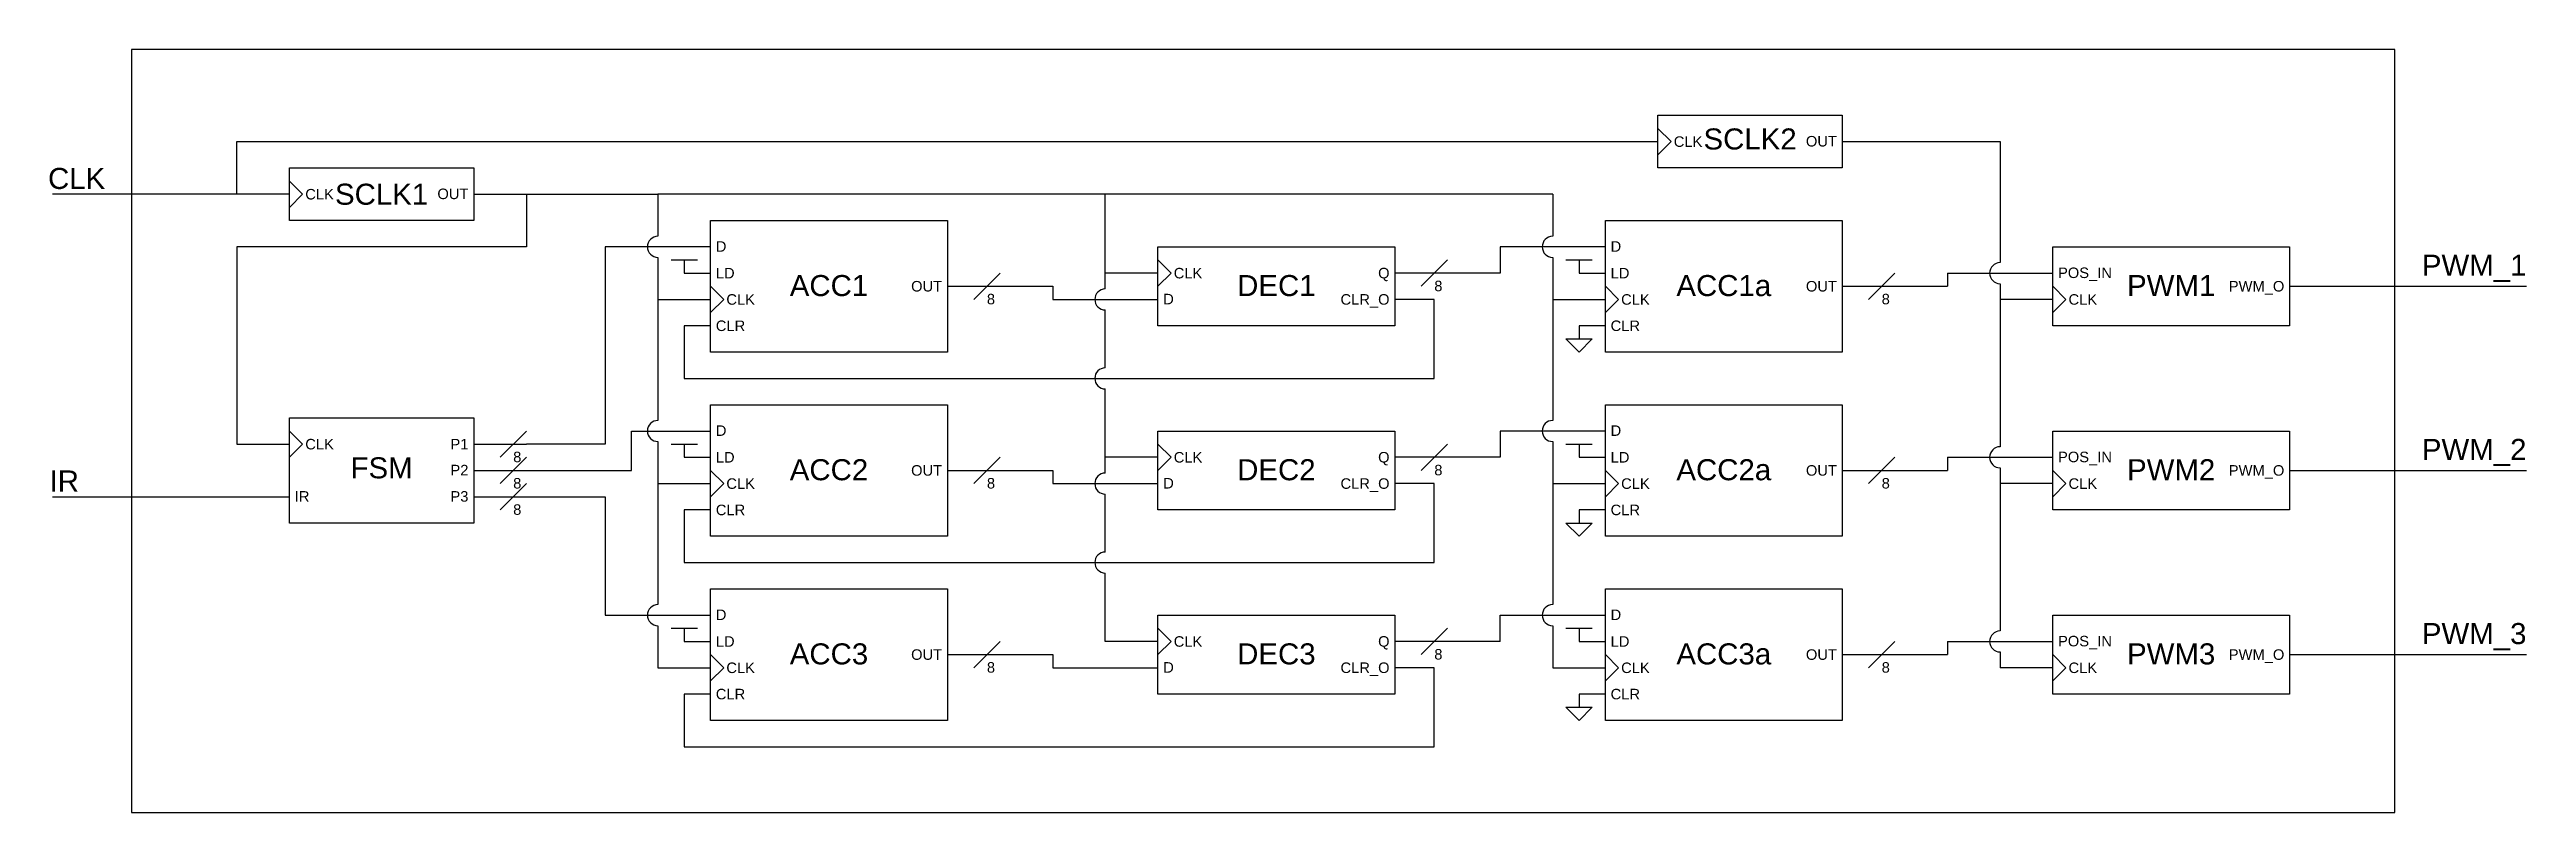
# Model space of a CAD drawing. Header units: inches. Extents: x -16 to 455, y 0 to 145.
import ezdxf

# ---------------------------------------------------------------- set-up
doc = ezdxf.new("R2010")
doc.units = ezdxf.units.IN
doc.header["$MEASUREMENT"] = 0
doc.styles.get("Standard").update_dxf_attribs({"font": 'Arial.ttf'})

msp = doc.modelspace()

# ---------------------------------------------------------------- linework, layer by layer
for p, q in [((0, 145), (0, 0)), ((430, 145), (0, 145)), ((430, 0), (430, 145)), ((20, 117.5), (20, 127.5)), ((20, 127.5), (290, 127.5)), ((292.5, 127.5), (290, 130)), ((292.5, 127.5), (290, 130)), ((292.5, 127.5), (290, 130)), ((290, 125), (292.5, 127.5)), ((290, 125), (292.5, 127.5)), ((290, 125), (292.5, 127.5)), ((325, 127.5), (335, 127.5)), ((335, 127.5), (355, 127.5)), ((355, 127.5), (355, 104.5)), ((32.5, 117.5), (30, 120)), ((32.5, 117.5), (30, 120)), ((30, 117.5), (-15, 117.5)), ((30, 115), (32.5, 117.5)), ((30, 115), (32.5, 117.5)), ((65, 117.5), (75, 117.5)), ((75, 117.5), (75, 107.5)), ((75, 117.5), (100, 117.5)), ((270, 117.5), (100, 117.5)), ((100, 117.5), (100, 109.5)), ((185, 99.5), (185, 117.5)), ((270, 117.5), (270, 109.5)), ((75, 107.5), (20, 107.5)), ((20, 107.5), (20, 87.5)), ((110, 107.5), (90, 107.5)), ((90, 107.5), (90, 70)), ((100, 105.5), (100, 97.5)), ((102.5, 105), (107.5, 105)), ((105, 105), (105, 102.5)), ((197.5, 102.5), (195, 105)), ((250, 105), (245, 100)), ((280, 107.5), (260, 107.5)), ((260, 107.5), (260, 102.5)), ((270, 105.5), (270, 74.5)), ((272.5, 105), (277.5, 105)), ((275, 105), (275, 102.5)), ((105, 102.5), (110, 102.5)), ((112.5, 97.5), (110, 100)), ((155, 100), (175, 100)), ((165, 102.5), (160, 97.5)), ((175, 100), (175, 97.5)), ((195, 102.5), (185, 102.5)), ((195, 100), (197.5, 102.5)), ((260, 102.5), (240, 102.5)), ((275, 102.5), (280, 102.5)), ((282.5, 97.5), (280, 100)), ((325, 100), (345, 100)), ((335, 102.5), (330, 97.5)), ((345, 102.5), (365, 102.5)), ((345, 102.5), (345, 100)), ((355, 100.5), (355, 69.5)), ((367.5, 97.5), (365, 100)), ((410, 100), (455, 100)), ((100, 97.5), (110, 97.5)), ((100, 97.5), (100, 74.5)), ((110, 95), (112.5, 97.5)), ((175, 97.5), (195, 97.5)), ((185, 84.5), (185, 95.5)), ((270, 97.5), (280, 97.5)), ((280, 95), (282.5, 97.5)), ((365, 97.5), (355, 97.5)), ((365, 95), (367.5, 97.5)), ((272.5, 90), (277.5, 90)), ((275, 87.5), (272.5, 90)), ((280, 92.5), (275, 92.5)), ((275, 92.5), (275, 90)), ((277.5, 90), (275, 87.5)), ((20, 87.5), (20, 70)), ((185, 64.5), (185, 80.5)), ((32.5, 70), (30, 72.5)), ((75, 72.5), (70, 67.5)), ((95, 65), (95, 72.5)), ((95, 72.5), (110, 72.5)), ((280, 72.5), (260, 72.5)), ((260, 72.5), (260, 67.5)), ((20, 70), (30, 70)), ((30, 67.5), (32.5, 70)), ((65, 70), (75, 70)), ((75, 67.5), (70, 62.5)), ((90, 70), (75, 70)), ((100, 70.5), (100, 62.5)), ((102.5, 70), (107.5, 70)), ((105, 70), (105, 67.5)), ((105, 67.5), (110, 67.5)), ((165, 67.5), (160, 62.5)), ((195, 67.5), (185, 67.5)), ((197.5, 67.5), (195, 70)), ((195, 65), (197.5, 67.5)), ((260, 67.5), (240, 67.5)), ((250, 70), (245, 65)), ((270, 70.5), (270, 62.5)), ((272.5, 70), (277.5, 70)), ((275, 70), (275, 67.5)), ((275, 67.5), (280, 67.5)), ((335, 67.5), (330, 62.5)), ((345, 67.5), (365, 67.5)), ((345, 67.5), (345, 65)), ((65, 65), (75, 65)), ((75, 62.5), (70, 57.5)), ((75, 65), (95, 65)), ((100, 62.5), (110, 62.5)), ((100, 62.5), (100, 39.5)), ((112.5, 62.5), (110, 65)), ((110, 60), (112.5, 62.5)), ((155, 65), (175, 65)), ((175, 65), (175, 62.5)), ((175, 62.5), (195, 62.5)), ((270, 62.5), (280, 62.5)), ((270, 62.5), (270, 39.5)), ((282.5, 62.5), (280, 65)), ((280, 60), (282.5, 62.5)), ((325, 65), (345, 65)), ((355, 65.5), (355, 34.5)), ((365, 62.5), (355, 62.5)), ((367.5, 62.5), (365, 65)), ((365, 60), (367.5, 62.5)), ((410, 65), (455, 65)), ((-15, 60), (30, 60)), ((65, 60), (75, 60)), ((75, 60), (90, 60)), ((90, 60), (90, 37.5)), ((185, 49.5), (185, 60.5)), ((280, 57.5), (275, 57.5)), ((275, 57.5), (275, 55)), ((272.5, 55), (277.5, 55)), ((275, 52.5), (272.5, 55)), ((277.5, 55), (275, 52.5)), ((185, 32.5), (185, 45.5)), ((90, 37.5), (110, 37.5)), ((100, 35.5), (100, 27.5)), ((102.5, 35), (107.5, 35)), ((105, 35), (105, 32.5)), ((197.5, 32.5), (195, 35)), ((250, 35), (245, 30)), ((260, 37.5), (280, 37.5)), ((260, 32.5), (260, 37.5)), ((270, 35.5), (270, 27.5)), ((272.5, 35), (277.5, 35)), ((275, 35), (275, 32.5)), ((105, 32.5), (110, 32.5)), ((112.5, 27.5), (110, 30)), ((155, 30), (175, 30)), ((165, 32.5), (160, 27.5)), ((175, 30), (175, 27.5)), ((195, 32.5), (185, 32.5)), ((195, 30), (197.5, 32.5)), ((260, 32.5), (240, 32.5)), ((275, 32.5), (280, 32.5)), ((282.5, 27.5), (280, 30)), ((325, 30), (345, 30)), ((335, 32.5), (330, 27.5)), ((345, 32.5), (365, 32.5)), ((345, 32.5), (345, 30)), ((355, 30.5), (355, 27.5)), ((367.5, 27.5), (365, 30)), ((410, 30), (455, 30)), ((100, 27.5), (110, 27.5)), ((110, 25), (112.5, 27.5)), ((175, 27.5), (195, 27.5)), ((270, 27.5), (280, 27.5)), ((280, 25), (282.5, 27.5)), ((365, 27.5), (355, 27.5)), ((365, 25), (367.5, 27.5)), ((272.5, 20), (277.5, 20)), ((275, 17.5), (272.5, 20)), ((280, 22.5), (275, 22.5)), ((275, 22.5), (275, 20)), ((277.5, 20), (275, 17.5)), ((0, 0), (430, 0))]:
    msp.add_line(p, q)
for points in [[(290, 132.5), (325, 132.5), (325, 122.5), (290, 122.5)], [(30, 122.5), (65, 122.5), (65, 112.5), (30, 112.5)], [(110, 112.5), (155, 112.5), (155, 87.5), (110, 87.5)], [(280, 112.5), (325, 112.5), (325, 87.5), (280, 87.5)], [(195, 107.5), (240, 107.5), (240, 92.5), (195, 92.5)], [(365, 107.5), (410, 107.5), (410, 92.5), (365, 92.5)], [(110, 77.5), (155, 77.5), (155, 52.5), (110, 52.5)], [(280, 77.5), (325, 77.5), (325, 52.5), (280, 52.5)], [(30, 75), (65, 75), (65, 55), (30, 55)], [(195, 72.5), (240, 72.5), (240, 57.5), (195, 57.5)], [(365, 72.5), (410, 72.5), (410, 57.5), (365, 57.5)], [(110, 42.5), (155, 42.5), (155, 17.5), (110, 17.5)], [(280, 42.5), (325, 42.5), (325, 17.5), (280, 17.5)], [(195, 37.5), (240, 37.5), (240, 22.5), (195, 22.5)], [(365, 37.5), (410, 37.5), (410, 22.5), (365, 22.5)]]:
    msp.add_lwpolyline(points, close=True)
for points in [[(110, 92.5), (105, 92.5), (105, 82.5), (247.5, 82.5), (247.5, 97.5), (240, 97.5)], [(110, 57.5), (105, 57.5), (105, 47.5), (247.5, 47.5), (247.5, 62.5), (240, 62.5)], [(110, 22.5), (105, 22.5), (105, 12.5), (247.5, 12.5), (247.5, 27.5), (240, 27.5)]]:
    msp.add_lwpolyline(points)
for centre in [(100, 107.5), (270, 107.5), (355, 102.5), (185, 97.5), (185, 82.5), (100, 72.5), (270, 72.5), (355, 67.5), (185, 62.5), (185, 47.5), (100, 37.5), (270, 37.5), (355, 32.5)]:
    msp.add_arc(centre, 2, 90, 270)

# ---------------------------------------------------------------- texts
at = {"attachment_point": 1}
for s, width, insert, char_height in [('CLK', 5, (293, 128.5), 2), ('\\pxqc;SCLK2', 15, (300, 130), 4), ('\\pxr1,qr;OUT', 2, (324, 128.57), 2), ('\\pxr1,qr;CLK', 4, (-5, 122.5), 4), ('CLK', 5, (33, 118.5), 2), ('\\pxqc;SCLK1', 15, (40, 119.5), 4), ('\\pxr1,qr;OUT', 2, (64, 118.57), 2), ('D', 5, (111, 108.57), 2), ('D', 5, (281, 108.57), 2), ('CLK', 5, (198, 103.5), 2), ('\\pxr1,qr;Q', 2, (239, 103.51), 2), ('POS_IN', 5, (366, 103.57), 2), ('\\pxqr;PWM_1', 15, (440, 106), 4), ('LD', 5, (111, 103.5), 2), ('\\pxqc;ACC1', 15, (125, 102.14), 4), ('\\pxr1,qr;OUT', 2, (154, 101.01), 2), ('\\pxqc;DEC1', 15, (210, 102.14), 4), ('8', 5, (247.5, 101.07), 2), ('LD', 5, (281, 103.5), 2), ('\\pxqc;ACC1a', 15, (295, 102.14), 4), ('\\pxr1,qr;OUT', 2, (324, 101.01), 2), ('\\pxqc;PWM1', 15, (380, 102.14), 4), ('\\pxr1,qr;PWM_O', 2, (409, 101.01), 2), ('CLK', 5, (113, 98.5), 2), ('8', 5, (162.5, 98.57), 2), ('D', 5, (196, 98.57), 2), ('\\pxr1,qr;CLR_O', 2, (239, 98.51), 2), ('CLK', 5, (283, 98.5), 2), ('8', 5, (332.5, 98.57), 2), ('CLK', 5, (368, 98.5), 2), ('CLR', 5, (111, 93.5), 2), ('CLR', 5, (281, 93.5), 2), ('CLK', 5, (33, 71), 2), ('\\pxr1,qr;P1', 2, (64, 71), 2), ('D', 5, (111, 73.57), 2), ('D', 5, (281, 73.57), 2), ('\\pxqr;PWM_2', 15, (440, 71), 4), ('\\pxqc;FSM', 15, (40, 67.5), 4), ('\\pxr1,qr;P2', 2, (64, 66.07), 2), ('8', 5, (72.5, 68.57), 2), ('LD', 5, (111, 68.5), 2), ('\\pxqc;ACC2', 15, (125, 67.14), 4), ('\\pxr1,qr;OUT', 2, (154, 66.01), 2), ('CLK', 5, (198, 68.5), 2), ('\\pxqc;DEC2', 15, (210, 67.14), 4), ('\\pxr1,qr;Q', 2, (239, 68.51), 2), ('8', 5, (247.5, 66.07), 2), ('LD', 5, (281, 68.5), 2), ('\\pxqc;ACC2a', 15, (295, 67.14), 4), ('\\pxr1,qr;OUT', 2, (324, 66.01), 2), ('POS_IN', 5, (366, 68.57), 2), ('\\pxqc;PWM2', 15, (380, 67.14), 4), ('\\pxr1,qr;PWM_O', 2, (409, 66.01), 2), ('\\pxr1.25,qr;IR', 5, (-10, 65), 4), ('8', 5, (72.5, 63.57), 2), ('CLK', 5, (113, 63.5), 2), ('8', 5, (162.5, 63.57), 2), ('D', 5, (196, 63.57), 2), ('\\pxr1,qr;CLR_O', 2, (239, 63.51), 2), ('CLK', 5, (283, 63.5), 2), ('8', 5, (332.5, 63.57), 2), ('CLK', 5, (368, 63.5), 2), ('IR', 5, (31, 61.07), 2), ('\\pxr1,qr;P3', 2, (64, 61.07), 2), ('8', 5, (72.5, 58.57), 2), ('CLR', 5, (111, 58.5), 2), ('CLR', 5, (281, 58.5), 2), ('D', 5, (111, 38.57), 2), ('D', 5, (281, 38.57), 2), ('LD', 5, (111, 33.5), 2), ('CLK', 5, (198, 33.5), 2), ('\\pxr1,qr;Q', 2, (239, 33.51), 2), ('LD', 5, (281, 33.5), 2), ('POS_IN', 5, (366, 33.57), 2), ('\\pxqr;PWM_3', 15, (440, 36), 4), ('CLK', 5, (113, 28.5), 2), ('\\pxqc;ACC3', 15, (125, 32.14), 4), ('\\pxr1,qr;OUT', 2, (154, 31.01), 2), ('8', 5, (162.5, 28.57), 2), ('D', 5, (196, 28.57), 2), ('\\pxqc;DEC3', 15, (210, 32.14), 4), ('\\pxr1,qr;CLR_O', 2, (239, 28.51), 2), ('8', 5, (247.5, 31.07), 2), ('CLK', 5, (283, 28.5), 2), ('\\pxqc;ACC3a', 15, (295, 32.14), 4), ('\\pxr1,qr;OUT', 2, (324, 31.01), 2), ('8', 5, (332.5, 28.57), 2), ('CLK', 5, (368, 28.5), 2), ('\\pxqc;PWM3', 15, (380, 32.14), 4), ('\\pxr1,qr;PWM_O', 2, (409, 31.01), 2), ('CLR', 5, (111, 23.5), 2), ('CLR', 5, (281, 23.5), 2)]:
    msp.add_mtext_dynamic_manual_height_columns(s, width=width, gutter_width=1, heights=[0], dxfattribs=dict(at, insert=insert, char_height=char_height))

doc.saveas('drawing.dxf')
